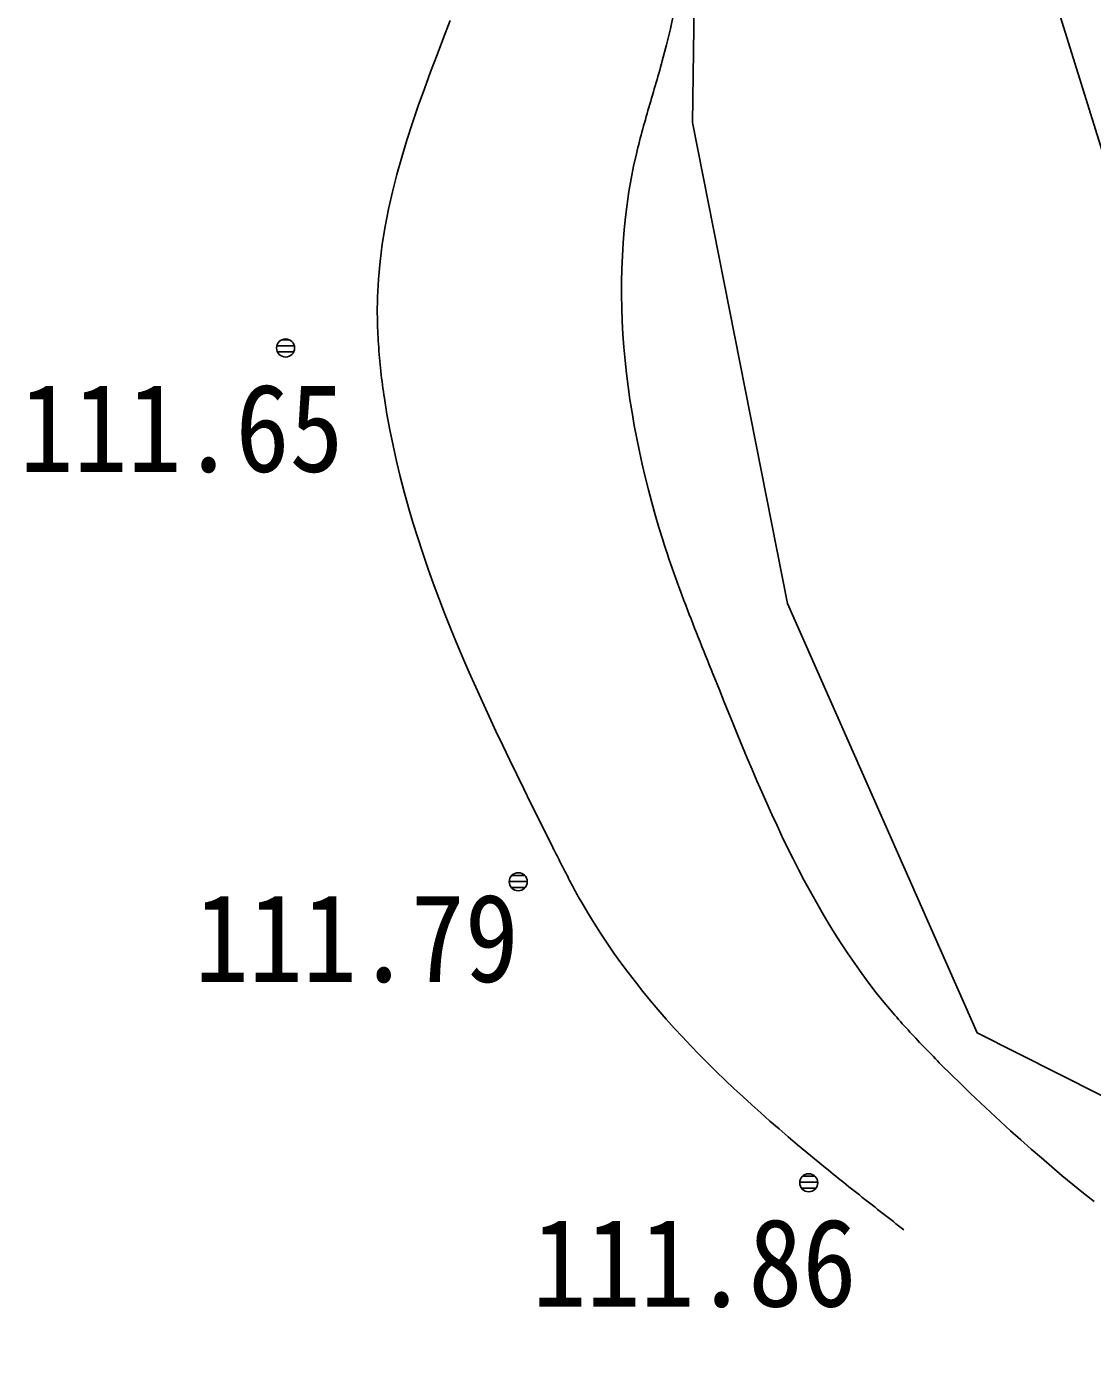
# Model space of a CAD drawing. Units: millimetres, scale not verified. Extents: x -200000 to 200000, y -137500 to 137500.
# Drawn here: x -90316 to -81456, y -66714 to -55696 of the extents above; entities that cross this region are included whole.
import ezdxf
from ezdxf.enums import TextEntityAlignment as Align

# ---------------------------------------------------------------- set-up
doc = ezdxf.new("R2010")
doc.units = ezdxf.units.MM
doc.header["$LTSCALE"] = 500
for name, color, linetype in [('0-0_S-TTL', 7, 'Continuous'), ('0-4_S-BGD', 5, 'Continuous'), ('0-6_S-BGD-LWCN', 7, 'Continuous')]:
    doc.layers.add(name, color=color, linetype=linetype)
doc.styles.add('ＭＳ ゴシック', font='')
doc.styles.get('ＭＳ ゴシック').set_extended_font_data('MS Gothic')

msp = doc.modelspace()

# ---------------------------------------------------------------- linework, layer by layer
at = {"layer": '0-0_S-TTL'}
msp.add_lwpolyline([(-7556, 40606), (-3849, 36561), (-13359, 21158), (-28919, 2714), (-34390, -12552), (-37520, -36224), (-41350, -61129), (-45046, -80337), (-68770, -73941), (-79698, -62133), (-80524, -59473), (-83490, -49923), (-71574, -20274), (-76721, 374), (-79954, 9137), (-85317, 23671), (-76779, 22702), (-69244, 22857), (-61175, 23677), (-53621, 25672), (-38157, 31452), (-21768, 37135)], close=True, dxfattribs=at)
at = {"layer": '0-4_S-BGD'}
for p, q in [((-88236, -58350), (-88090, -58350)), ((-88236, -58350), (-88090, -58350)), ((-88196.7, -58300), (-88129.3, -58300)), ((-88196.7, -58300), (-88129.3, -58300)), ((-88230.3, -58400), (-88095.7, -58400)), ((-88230.3, -58400), (-88095.7, -58400)), ((-86304, -62800), (-86154, -62800)), ((-86304, -62800), (-86154, -62800)), ((-86283, -62750), (-86175, -62750)), ((-86283, -62750), (-86175, -62750)), ((-86286.6, -62850), (-86171.4, -62850)), ((-86286.6, -62850), (-86171.4, -62850)), ((-83889.9, -65300), (-83740.1, -65300)), ((-83889.9, -65300), (-83740.1, -65300)), ((-83867, -65250), (-83763, -65250)), ((-83867, -65250), (-83763, -65250)), ((-83874.2, -65350), (-83755.8, -65350)), ((-83874.2, -65350), (-83755.8, -65350))]:
    msp.add_line(p, q, dxfattribs=at)
msp.add_lwpolyline([(-47571, -52864), (-50058, -60091), (-52060, -66967), (-55205, -76495), (-55977, -76544), (-57519, -76957), (-60711, -74799), (-64539, -72987), (-69245, -71566), (-73664, -69460), (-77665, -66452), (-82416, -64059), (-83991, -60489), (-84780, -56494), (-84713, -51765), (-84902, -43794), (-82312, -31151)], dxfattribs=at)
for centre in [(-88163, -58367), (-86229, -62802), (-83815, -65304)]:
    msp.add_circle(centre, 75, dxfattribs=at)
for centre, start, end in [((-88163, -58367), 90, 270), ((-88163, -58367), 270, 90), ((-86229, -62802), 90, 270), ((-86229, -62802), 270, 90), ((-83815, -65304), 90, 270), ((-83815, -65304), 270, 90)]:
    msp.add_arc(centre, 75, start, end, dxfattribs=at)
at = {"layer": '0-6_S-BGD-LWCN'}
for points in [[(-84935.1, -55578.5), (-84965, -55713.8), (-84997.3, -55847.9), (-85032, -55980.8)], [(-86795.5, -55646.6), (-86850.1, -55788.3), (-86904.2, -55929.9), (-86957.4, -56071.5), (-87009.4, -56213.2)], [(-85032, -55980.8), (-85039.1, -56006.8), (-85046.3, -56032.8), (-85053.5, -56058.7), (-85060.9, -56084.6), (-85068.2, -56110.5), (-85075.7, -56136.3), (-85083.1, -56162.1), (-85090.6, -56187.8), (-85098.1, -56213.5), (-85105.7, -56239.2), (-85113.2, -56264.9), (-85120.8, -56290.5), (-85128.3, -56316.2), (-85135.8, -56341.8), (-85143.3, -56367.4), (-85150.8, -56393), (-85158.2, -56418.6), (-85165.5, -56444.2), (-85172.8, -56469.8), (-85180.1, -56495.4), (-85187.2, -56521), (-85194.3, -56546.6), (-85201.3, -56572.3), (-85208.2, -56598), (-85215, -56623.6), (-85221.6, -56649.4), (-85228.2, -56675.1), (-85234.6, -56700.9), (-85240.9, -56726.7), (-85247, -56752.6), (-85270, -56856.8), (-85290.5, -56961.6), (-85308.7, -57067.1), (-85324.4, -57173), (-85337.7, -57279.5), (-85348.7, -57386.4), (-85357.5, -57493.8), (-85364, -57601.4), (-85368.4, -57709.4)], [(-87009.4, -56213.2), (-87059.8, -56355.1), (-87108.2, -56497.1), (-87154.2, -56639.4), (-87197.5, -56782), (-87237.6, -56925.1), (-87274.3, -57068.7), (-87307, -57212.8), (-87335.5, -57357.5), (-87359.3, -57502.9), (-87378.1, -57649.1), (-87391.4, -57796.1), (-87399, -57944), (-87399.8, -57971.9), (-87400.3, -57999.8), (-87400.6, -58027.7), (-87400.8, -58055.6), (-87400.7, -58083.6), (-87400.4, -58111.6), (-87399.9, -58139.6), (-87399.2, -58167.6), (-87398.4, -58195.6), (-87397.3, -58223.7), (-87396.1, -58251.8), (-87394.6, -58279.9), (-87393, -58308), (-87391.2, -58336.1), (-87389.3, -58364.2), (-87387.2, -58392.3), (-87384.9, -58420.4), (-87382.4, -58448.5), (-87379.8, -58476.6), (-87377.1, -58504.7), (-87374.2, -58532.8), (-87371.1, -58560.8), (-87367.9, -58588.9), (-87364.5, -58616.9), (-87361, -58645), (-87357.4, -58673), (-87353.6, -58701)], [(-85368.4, -57709.4), (-85370.6, -57817.6), (-85370.7, -57926.1), (-85368.7, -58034.7), (-85364.7, -58143.4), (-85358.7, -58252.1), (-85350.8, -58360.9), (-85341, -58469.6), (-85329.4, -58578.3), (-85315.9, -58686.8), (-85300.6, -58795.2), (-85283.6, -58903.3), (-85264.9, -59011.2), (-85244.6, -59118.7), (-85222.7, -59225.9), (-85199.2, -59332.6), (-85174.2, -59438.9), (-85147.7, -59544.7), (-85119.7, -59649.9), (-85090.4, -59754.5), (-85059.7, -59858.5), (-85027.6, -59961.7), (-85015, -60001), (-85002.3, -60040.2), (-84989.3, -60079.3), (-84976.2, -60118.3), (-84962.9, -60157.2), (-84949.5, -60196.1), (-84935.9, -60234.8), (-84922.2, -60273.5), (-84908.3, -60312.1), (-84894.3, -60350.6), (-84880.2, -60389), (-84866, -60427.4), (-84851.6, -60465.8), (-84837.1, -60504.1), (-84822.6, -60542.3), (-84807.9, -60580.6), (-84793.1, -60618.7), (-84778.3, -60656.9)], [(-87353.6, -58701), (-87349.7, -58729), (-87345.7, -58756.9), (-87341.6, -58784.8), (-87320.4, -58916.2), (-87296.6, -59046.9), (-87270.2, -59176.9), (-87241.5, -59306.4), (-87210.4, -59435.3), (-87177.1, -59563.5), (-87141.7, -59691.3), (-87104.2, -59818.4), (-87064.8, -59945.1), (-87023.4, -60071.2), (-86980.3, -60196.8), (-86935.5, -60321.9), (-86889.1, -60446.6), (-86841.3, -60570.8), (-86792, -60694.5), (-86741.3, -60817.9), (-86689.5, -60940.8), (-86636.5, -61063.4), (-86582.5, -61185.5), (-86527.5, -61307.3), (-86471.7, -61428.8), (-86415.1, -61549.9), (-86357.8, -61670.7), (-86299.9, -61791.3), (-86241.6, -61911.5), (-86182.8, -62031.5), (-86123.7, -62151.2), (-86064.4, -62270.7), (-86005, -62390), (-85945.5, -62509), (-85937.7, -62524.8), (-85929.8, -62540.5), (-85921.9, -62556.3), (-85914, -62572), (-85906.1, -62587.8), (-85898.2, -62603.5)], [(-84778.3, -60656.9), (-84763.4, -60695), (-84748.4, -60733.1), (-84733.3, -60771.2), (-84718.2, -60809.3), (-84703, -60847.3), (-84687.8, -60885.4), (-84672.5, -60923.5), (-84657.2, -60961.5), (-84641.9, -60999.6), (-84626.5, -61037.7), (-84611.1, -61075.8), (-84595.7, -61114), (-84557.7, -61208.2), (-84519.6, -61302.6), (-84481.3, -61397), (-84442.8, -61491.5), (-84404.1, -61585.9), (-84365, -61680.4), (-84325.6, -61774.7), (-84285.8, -61868.8), (-84245.4, -61962.8), (-84204.6, -62056.5), (-84163.1, -62149.9), (-84121, -62243), (-84078.2, -62335.6), (-84034.6, -62427.9), (-83990.2, -62519.6), (-83945, -62610.8), (-83898.8, -62701.4), (-83851.6, -62791.4), (-83803.4, -62880.7), (-83754.2, -62969.2), (-83703.8, -63057), (-83652.2, -63144), (-83599.3, -63230), (-83545.1, -63315.2), (-83489.6, -63399.4), (-83432.7, -63482.5), (-83374.3, -63564.6)], [(-85898.2, -62603.5), (-85890.3, -62619.2), (-85882.4, -62634.9), (-85874.5, -62650.6), (-85866.5, -62666.3), (-85858.6, -62682), (-85850.6, -62697.6), (-85842.6, -62713.3), (-85834.6, -62728.9), (-85826.5, -62744.5), (-85818.4, -62760.1), (-85810.3, -62775.7), (-85802.2, -62791.2), (-85794, -62806.7), (-85785.8, -62822.2), (-85777.6, -62837.7), (-85769.3, -62853.2), (-85761, -62868.6), (-85752.6, -62884), (-85744.2, -62899.4), (-85735.8, -62914.8), (-85727.3, -62930.1), (-85718.7, -62945.4), (-85710.2, -62960.7), (-85701.5, -62975.9), (-85651.4, -63061.9), (-85599.5, -63146.8), (-85546.1, -63230.7), (-85491, -63313.6), (-85434.4, -63395.5), (-85376.3, -63476.4), (-85316.8, -63556.5), (-85255.9, -63635.5), (-85193.6, -63713.7), (-85130.2, -63791), (-85065.5, -63867.4), (-84999.6, -63943), (-84932.6, -64017.8), (-84864.6, -64091.7), (-84795.5, -64164.8)], [(-83374.3, -63564.6), (-83314.3, -63645.6), (-83252.8, -63725.4), (-83189.7, -63804), (-83174.7, -63822), (-83159.7, -63840), (-83144.7, -63858), (-83129.5, -63875.9), (-83114.2, -63893.7), (-83098.9, -63911.4), (-83083.5, -63929.1), (-83068, -63946.8), (-83052.5, -63964.3), (-83036.8, -63981.9), (-83021.1, -63999.3), (-83005.4, -64016.7), (-82989.5, -64034.1), (-82973.6, -64051.4), (-82957.7, -64068.7), (-82941.7, -64085.9), (-82925.6, -64103.1), (-82909.5, -64120.2), (-82893.3, -64137.3), (-82877.1, -64154.4), (-82860.8, -64171.4), (-82844.5, -64188.3), (-82828.1, -64205.3), (-82811.7, -64222.2), (-82795.3, -64239), (-82778.8, -64255.9), (-82762.3, -64272.7), (-82745.7, -64289.5), (-82729.2, -64306.2), (-82712.6, -64322.9), (-82632, -64403.2), (-82550.9, -64482.9), (-82469.2, -64562), (-82386.9, -64640.5), (-82304, -64718.4), (-82220.5, -64795.6)], [(-84795.5, -64164.8), (-84725.5, -64237.2), (-84654.6, -64308.8), (-84582.9, -64379.7), (-84510.3, -64449.9), (-84437.1, -64519.3), (-84363.1, -64588.1), (-84288.5, -64656.2), (-84213.3, -64723.7), (-84137.6, -64790.6), (-84061.5, -64856.8), (-83984.9, -64922.5), (-83907.9, -64987.6), (-83830.7, -65052.2), (-83753.1, -65116.2), (-83675.4, -65179.8), (-83653.8, -65197.3), (-83632.2, -65214.8), (-83610.6, -65232.2), (-83589, -65249.7), (-83567.3, -65267.1), (-83545.7, -65284.4), (-83524.1, -65301.7), (-83502.4, -65319), (-83480.7, -65336.3), (-83459, -65353.6), (-83437.4, -65370.8), (-83415.7, -65388), (-83394, -65405.2), (-83372.3, -65422.3), (-83350.6, -65439.5), (-83328.8, -65456.6), (-83307.1, -65473.7), (-83285.4, -65490.7), (-83263.7, -65507.8), (-83241.9, -65524.9), (-83220.2, -65541.9), (-83198.4, -65558.9), (-83176.7, -65576), (-83154.9, -65593)], [(-82220.5, -64795.6), (-82136.5, -64872.2), (-82051.8, -64948.1), (-81966.5, -65023.3), (-81880.7, -65097.9), (-81794.3, -65171.8), (-81707.3, -65245), (-81619.7, -65317.5), (-81531.5, -65389.3), (-81442.8, -65460.4)], [(-83154.9, -65593), (-83133.2, -65610), (-83111.4, -65627), (-83089.7, -65644), (-83067.9, -65660.9), (-83046.2, -65677.9), (-83024.4, -65694.9)]]:
    msp.add_lwpolyline(points, dxfattribs=at)

# ---------------------------------------------------------------- texts
at = {"layer": '0-4_S-BGD', "style": 'ＭＳ ゴシック', "width": 0.9}
for s, p in [('111.65', (-90374.8, -59616.2)), ('111.79', (-88918.3, -63854.6)), ('111.86', (-86111.1, -66553.2))]:
    msp.add_text(s, height=733.1, dxfattribs=at).set_placement(p, align=Align.BOTTOM_LEFT)

doc.saveas('drawing.dxf')
